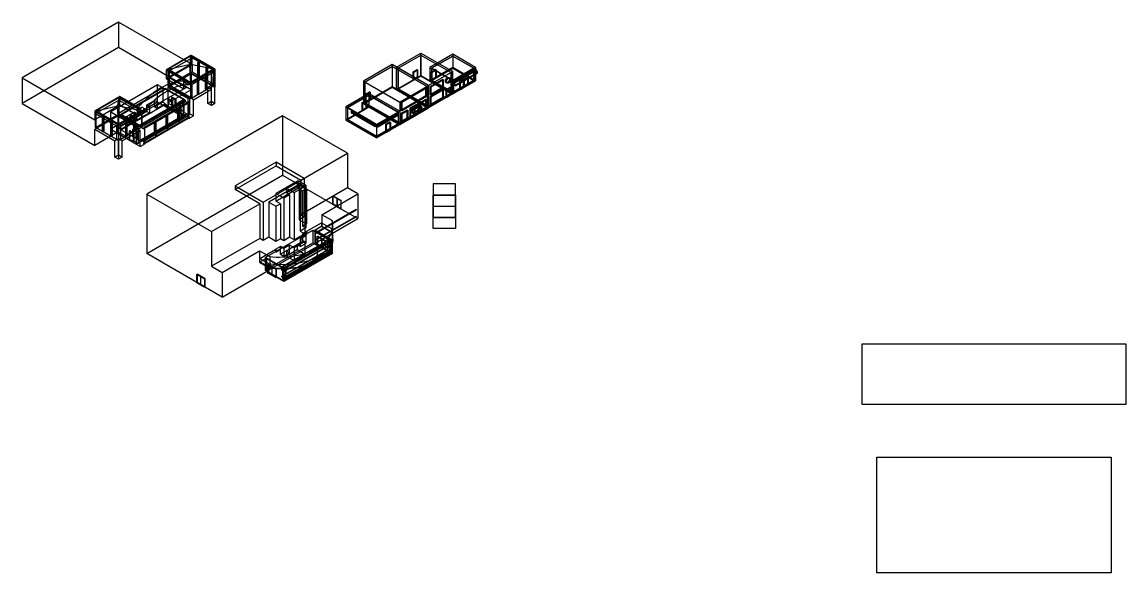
# Model space of a CAD drawing. Extents: x 82 to 823, y 101 to 471.
import ezdxf

# ---------------------------------------------------------------- set-up
doc = ezdxf.new("R2010")
doc.units = 0
doc.layers.add('Default', color=7, linetype='Continuous')
doc.layers.add('Object', color=7, linetype='Continuous')

msp = doc.modelspace()

# ---------------------------------------------------------------- linework, layer by layer
at = {"layer": 'Default'}
for p, q in [((147.02, 470.52), (82.32, 433.17)), ((147.02, 470.52), (147.02, 453.37)), ((196.34, 442.05), (147.02, 470.52)), ((147.02, 453.37), (82.32, 416.02)), ((195.81, 425.2), (147.02, 453.37)), ((195.81, 448.16), (178.95, 438.43)), ((195.65, 448.07), (179.6, 438.81)), ((181.02, 437.74), (196.34, 446.58)), ((195.65, 448.07), (194.91, 442.49)), ((195.42, 447.69), (195.42, 436.68)), ((211.56, 438.88), (195.65, 448.07)), ((211.72, 438.98), (195.81, 448.16)), ((195.81, 442.35), (195.81, 448.16)), ((196.34, 442.05), (196.34, 446.58)), ((196.34, 446.58), (210.47, 438.42)), ((333.66, 440.33), (349.83, 449.66)), ((334.72, 439.72), (349.83, 448.44)), ((349.83, 434.75), (349.83, 449.66)), ((349.83, 449.66), (371.24, 437.3)), ((349.83, 448.44), (349.83, 434.58)), ((349.83, 434.17), (349.83, 448.44)), ((349.83, 448.44), (370.18, 436.68)), ((371.24, 448.95), (355.99, 440.14)), ((371.24, 447.72), (357.05, 439.53)), ((371.24, 448.95), (371.24, 439.99)), ((386.5, 440.14), (371.24, 448.95)), ((371.24, 447.72), (371.24, 439.86)), ((371.24, 447.72), (371.24, 439.42)), ((385.44, 439.53), (371.24, 447.72)), ((195.81, 442.35), (178.95, 432.61)), ((178.95, 438.43), (178.95, 432.61)), ((178.95, 438.43), (194.86, 429.24)), ((179.6, 438.81), (194.18, 442.07)), ((179.6, 438.81), (195.51, 429.62)), ((180.14, 438.87), (180.14, 427.86)), ((196.34, 442.05), (181.02, 433.21)), ((196.34, 442.05), (181.02, 433.21)), ((181.02, 437.74), (196.41, 428.85)), ((181.02, 437.74), (181.02, 433.21)), ((181.02, 428.37), (196.34, 437.21)), ((194.91, 442.49), (194.18, 442.07)), ((194.18, 442.07), (194.91, 441.64)), ((195.65, 442.07), (194.91, 442.49)), ((194.91, 441.64), (195.65, 442.07)), ((195.65, 429.54), (194.91, 441.64)), ((195.51, 429.62), (211.56, 438.88)), ((211.69, 438.81), (195.65, 442.07)), ((195.65, 429.54), (211.69, 438.81)), ((196.34, 442.05), (195.81, 442.35)), ((196.34, 442.05), (196.34, 437.21)), ((196.34, 437.21), (210.47, 429.05)), ((200.92, 443.74), (200.29, 443.37)), ((200.5, 443.25), (200.29, 443.37)), ((200.29, 434), (200.29, 443.37)), ((201.14, 443.62), (200.5, 443.25)), ((200.5, 433.88), (200.5, 443.25)), ((200.92, 443.74), (201.14, 443.62)), ((200.92, 443.74), (200.92, 434.37)), ((201.14, 443.62), (201.14, 434.25)), ((206.42, 440.56), (205.79, 440.2)), ((206, 440.07), (205.79, 440.2)), ((205.79, 430.83), (205.79, 440.2)), ((206.64, 440.44), (206, 440.07)), ((206, 430.7), (206, 440.07)), ((206.27, 434.55), (210.54, 437.02)), ((206.42, 440.56), (206.64, 440.44)), ((206.42, 440.56), (206.42, 431.19)), ((206.64, 440.44), (206.64, 431.07)), ((209.29, 437.74), (210.47, 438.42)), ((209.29, 437.74), (210.54, 437.02)), ((209.29, 437.74), (209.29, 428.37)), ((210.47, 438.42), (210.47, 433.89)), ((210.54, 437.02), (210.54, 427.65)), ((210.7, 438.87), (210.7, 427.86)), ((211.56, 438.88), (211.72, 438.98)), ((211.56, 438.88), (211.56, 438.88)), ((211.69, 438.81), (211.56, 438.88)), ((211.72, 438.98), (211.72, 433.17)), ((330.69, 442.04), (311.3, 430.85)), ((330.69, 440.82), (312.36, 430.24)), ((330.69, 442.04), (330.69, 427.13)), ((355.08, 427.96), (330.69, 442.04)), ((330.69, 440.82), (330.69, 426.98)), ((330.69, 440.82), (330.69, 426.56)), ((354.02, 427.35), (330.69, 440.82)), ((333.66, 425.41), (333.66, 440.33)), ((355.08, 427.96), (333.66, 440.33)), ((334.72, 439.72), (334.72, 425.86)), ((334.72, 425.45), (334.72, 439.72)), ((355.08, 427.96), (334.72, 439.72)), ((345.15, 436.98), (344.73, 437.23)), ((347.74, 438.47), (347.31, 438.72)), ((371.24, 437.3), (355.08, 427.96)), ((355.99, 440.14), (355.99, 431.18)), ((355.99, 440.14), (371.24, 431.34)), ((371.24, 439.99), (355.99, 431.18)), ((357.05, 439.53), (357.05, 431.66)), ((357.05, 439.53), (357.05, 431.23)), ((357.05, 439.53), (371.24, 431.34)), ((371.24, 439.42), (357.05, 431.23)), ((357.55, 436.92), (357.12, 437.17)), ((360.13, 438.42), (359.7, 438.66)), ((385.79, 439.85), (371.06, 431.34)), ((371.06, 428.91), (385.79, 437.41)), ((385.79, 439.83), (371.07, 431.34)), ((371.07, 428.91), (385.79, 437.41)), ((371.24, 431.34), (386.5, 440.14)), ((386.5, 431.18), (371.24, 439.99)), ((371.24, 431.34), (385.44, 439.53)), ((385.44, 431.23), (371.24, 439.42)), ((371.24, 422.38), (371.24, 437.3)), ((385.44, 438.43), (371.25, 430.24)), ((371.47, 431.1), (386.2, 439.61)), ((371.48, 431.1), (386.2, 439.6)), ((385.97, 438.12), (371.78, 429.93)), ((385.44, 439.53), (385.44, 431.66)), ((385.44, 439.53), (385.44, 431.23)), ((385.44, 431.64), (385.44, 438.43)), ((385.44, 438.43), (385.97, 438.12)), ((386.2, 439.61), (385.79, 439.85)), ((385.79, 437.41), (385.79, 439.85)), ((386.2, 439.6), (385.79, 439.83)), ((385.79, 437.41), (385.79, 439.83)), ((387.9, 436.19), (385.79, 437.41)), ((387.89, 436.19), (385.79, 437.41)), ((385.97, 431.33), (385.97, 438.12)), ((386.2, 439.61), (387.9, 436.67)), ((386.2, 439.6), (387.89, 436.67)), ((386.5, 440.14), (386.5, 431.18)), ((82.32, 433.17), (82.32, 416.02)), ((82.32, 433.17), (131.11, 405)), ((178.95, 432.61), (190.85, 425.74)), ((180.15, 426.99), (195.81, 436.03)), ((192.4, 426.64), (181.02, 433.21)), ((192.4, 426.64), (181.02, 433.21)), ((181.02, 433.21), (181.02, 428.37)), ((190.85, 425.74), (190.85, 430.83)), ((192.45, 429.91), (190.85, 430.83)), ((191.21, 429.91), (192.45, 430.63)), ((193.2, 428.76), (191.21, 429.91)), ((192.45, 430.63), (192.45, 429.91)), ((194.44, 429.48), (192.45, 430.63)), ((194.86, 429.24), (195.51, 429.62)), ((195.42, 430.05), (195.42, 419.03)), ((195.51, 429.62), (195.51, 429.62)), ((195.51, 429.62), (195.65, 429.54)), ((195.81, 436.03), (211.72, 426.84)), ((195.81, 436.03), (195.81, 425.2)), ((196.41, 428.85), (200.55, 431.25)), ((199.93, 431.61), (200.14, 431.73)), ((200.55, 431.25), (199.93, 431.61)), ((199.93, 422.24), (199.93, 431.61)), ((200.77, 431.37), (200.14, 431.73)), ((200.14, 422.36), (200.14, 431.73)), ((200.92, 434.37), (200.29, 434)), ((200.29, 434), (200.5, 433.88)), ((201.14, 434.25), (200.5, 433.88)), ((200.77, 431.71), (200.55, 431.58)), ((200.55, 431.58), (200.55, 431.25)), ((200.55, 431.58), (200.56, 431.58)), ((200.78, 431.7), (200.56, 431.58)), ((200.56, 431.58), (200.56, 421.87)), ((200.77, 431.37), (206.05, 434.42)), ((200.77, 431.71), (200.77, 431.37)), ((200.77, 431.71), (200.78, 431.7)), ((200.78, 431.7), (200.78, 422)), ((200.92, 434.37), (201.14, 434.25)), ((205.43, 434.78), (205.64, 434.91)), ((206.05, 434.42), (205.43, 434.78)), ((205.43, 425.41), (205.43, 434.78)), ((206.27, 434.55), (205.64, 434.91)), ((205.64, 425.54), (205.64, 434.91)), ((206.42, 431.19), (205.79, 430.83)), ((205.79, 430.83), (206, 430.7)), ((206.64, 431.07), (206, 430.7)), ((206.27, 434.88), (206.05, 434.76)), ((206.05, 434.76), (206.05, 434.42)), ((206.05, 434.76), (206.06, 434.75)), ((206.28, 434.88), (206.06, 434.75)), ((206.06, 434.75), (206.06, 425.05)), ((206.27, 434.88), (206.27, 434.55)), ((206.27, 434.88), (206.28, 434.88)), ((206.28, 434.88), (206.28, 425.17)), ((206.42, 431.19), (206.64, 431.07)), ((211.72, 433.17), (210.47, 433.89)), ((211.72, 433.17), (210.47, 433.89)), ((210.47, 429.05), (210.47, 433.89)), ((210.47, 433.88), (210.47, 433.89)), ((210.47, 433.88), (210.47, 433.89)), ((211.72, 433.16), (210.47, 433.88)), ((211.72, 433.16), (210.47, 433.88)), ((210.47, 433.88), (210.47, 433.88)), ((211.72, 433.16), (211.72, 433.17)), ((211.72, 433.17), (211.72, 426.84)), ((211.72, 433.16), (211.72, 433.17)), ((211.72, 433.16), (211.72, 433.16)), ((311.3, 430.85), (311.3, 415.93)), ((311.3, 430.85), (335.69, 416.77)), ((312.36, 430.24), (312.36, 416.4)), ((312.36, 430.24), (312.36, 415.98)), ((312.36, 430.24), (335.69, 416.77)), ((333.66, 425.41), (349.83, 434.75)), ((349.83, 434.17), (334.72, 425.45)), ((345.15, 431.76), (344.73, 432.01)), ((347.74, 433.25), (347.31, 433.5)), ((349.83, 434.75), (371.24, 422.38)), ((370.18, 422.42), (349.83, 434.17)), ((370.18, 436.68), (355.08, 427.96)), ((355.99, 431.18), (371.24, 422.38)), ((364.63, 432.06), (356.07, 427.12)), ((365.16, 431.75), (356.6, 426.81)), ((357.05, 431.23), (371.24, 423.03)), ((357.55, 431.71), (357.12, 431.95)), ((360.13, 433.2), (359.7, 433.45)), ((364.63, 426.86), (364.63, 432.06)), ((364.63, 432.06), (365.16, 431.75)), ((365.16, 426.55), (365.16, 431.75)), ((366.96, 430.48), (366.43, 430.79)), ((368.38, 432.95), (367.85, 433.25)), ((368.38, 429.66), (367.85, 429.96)), ((369.8, 432.12), (369.27, 432.43)), ((370.18, 436.68), (370.18, 422.83)), ((370.18, 422.42), (370.18, 436.68)), ((371.47, 431.1), (371.06, 431.34)), ((371.06, 431.34), (371.06, 428.91)), ((371.48, 431.1), (371.07, 431.34)), ((371.07, 431.34), (371.07, 428.91)), ((371.24, 431.34), (371.24, 423.47)), ((371.24, 431.34), (371.24, 422.38)), ((371.24, 431.34), (371.24, 423.03)), ((371.24, 423.03), (385.44, 431.23)), ((371.24, 422.38), (386.5, 431.18)), ((371.25, 423.45), (385.44, 431.64)), ((371.25, 430.24), (371.25, 423.45)), ((371.25, 430.24), (371.78, 429.93)), ((373.17, 428.16), (371.47, 431.1)), ((373.17, 428.17), (371.48, 431.1)), ((371.78, 423.14), (385.97, 431.33)), ((371.78, 429.93), (371.78, 423.14)), ((387.9, 436.67), (373.17, 428.16)), ((387.89, 436.67), (373.17, 428.17)), ((373.17, 427.69), (387.9, 436.19)), ((373.17, 427.7), (387.89, 436.19)), ((376.42, 430.4), (375.99, 430.64)), ((379, 431.89), (378.58, 432.14)), ((379, 431.89), (378.58, 432.14)), ((381.59, 433.38), (381.16, 433.63)), ((385.44, 431.64), (385.97, 431.33)), ((387.89, 436.19), (387.89, 436.67)), ((387.9, 436.19), (387.9, 436.67)), ((176.74, 426.5), (146.94, 409.3)), ((148.53, 408.73), (178.33, 425.94)), ((148.53, 408.38), (178.33, 425.58)), ((159.88, 407.86), (192.4, 426.64)), ((173.26, 416.84), (173.26, 428.51)), ((176.74, 426.5), (176.74, 416.83)), ((178.33, 425.58), (176.74, 426.5)), ((191.84, 418.14), (178.33, 425.94)), ((178.33, 425.58), (178.33, 425.94)), ((180.15, 426.99), (193.66, 419.19)), ((180.15, 426.99), (180.15, 416.16)), ((195.81, 425.2), (180.15, 416.16)), ((181.02, 428.37), (196.41, 419.48)), ((192.4, 426.64), (190.85, 425.74)), ((192.4, 426.64), (192.4, 426.64)), ((194.44, 429.48), (193.2, 428.76)), ((194.44, 428.76), (194.44, 429.48)), ((194.86, 428.52), (194.44, 428.76)), ((194.86, 429.24), (194.86, 428.52)), ((196.41, 419.48), (196.41, 428.85)), ((197.26, 418.49), (209.32, 425.45)), ((200.14, 422.36), (199.93, 422.24)), ((200.55, 421.88), (199.93, 422.24)), ((200.77, 422), (200.14, 422.36)), ((206.05, 425.05), (200.77, 422)), ((205.64, 425.54), (205.43, 425.41)), ((206.05, 425.05), (205.43, 425.41)), ((206.27, 425.18), (205.64, 425.54)), ((206.27, 425.18), (206.05, 425.05)), ((206.06, 425.05), (206.05, 425.05)), ((206.28, 425.17), (206.06, 425.05)), ((210.54, 427.65), (206.27, 425.18)), ((206.28, 425.17), (206.27, 425.18)), ((206.91, 426.84), (209.32, 428.23)), ((206.91, 416.02), (206.91, 426.84)), ((209.32, 425.45), (206.91, 426.84)), ((209.29, 428.37), (210.47, 429.05)), ((209.29, 428.37), (210.54, 427.65)), ((209.32, 417.4), (209.32, 428.23)), ((209.32, 428.23), (211.72, 426.84)), ((209.32, 414.63), (209.32, 425.45)), ((211.72, 416.02), (211.72, 426.84)), ((211.72, 426.84), (211.72, 426.84)), ((315.05, 422.73), (299.54, 413.77)), ((330.69, 427.13), (311.3, 415.93)), ((330.69, 426.56), (312.36, 415.98)), ((313.28, 422), (312.85, 422.25)), ((315.05, 422.73), (315.05, 413.77)), ((335.69, 410.81), (315.05, 422.73)), ((315.87, 423.5), (315.44, 423.74)), ((355.08, 413.05), (330.69, 427.13)), ((354.02, 413.09), (330.69, 426.56)), ((355.08, 413.05), (333.66, 425.41)), ((334.72, 425.45), (355.08, 413.7)), ((335.69, 416.77), (355.08, 427.96)), ((335.69, 416.77), (354.02, 427.35)), ((353.23, 426.49), (336.5, 416.83)), ((353.76, 426.18), (337.03, 416.52)), ((353.23, 421.22), (353.23, 426.49)), ((353.23, 426.49), (353.76, 426.18)), ((353.76, 420.91), (353.76, 426.18)), ((354.02, 427.35), (354.02, 413.51)), ((354.02, 427.35), (354.02, 413.09)), ((355.08, 427.96), (355.08, 414.11)), ((355.08, 427.96), (355.08, 413.05)), ((355.08, 413.05), (355.08, 427.96)), ((355.08, 413.7), (355.08, 427.96)), ((355.08, 413.7), (370.18, 422.42)), ((371.24, 422.38), (355.08, 413.05)), ((356.07, 427.12), (356.07, 421.92)), ((356.07, 427.12), (356.6, 426.81)), ((356.07, 421.92), (364.63, 426.86)), ((364.63, 425.34), (356.07, 420.4)), ((356.6, 426.81), (356.6, 421.61)), ((356.6, 421.61), (365.16, 426.55)), ((365.16, 425.04), (356.6, 420.1)), ((364.63, 426.86), (365.16, 426.55)), ((364.63, 420.15), (364.63, 425.34)), ((364.63, 425.34), (365.16, 425.04)), ((365.16, 419.84), (365.16, 425.04)), ((367.31, 425.14), (366.88, 425.38)), ((369.89, 426.63), (369.47, 426.87)), ((373.17, 427.69), (371.06, 428.91)), ((373.17, 427.7), (371.07, 428.91)), ((371.25, 423.45), (371.78, 423.14)), ((373.17, 428.17), (373.17, 427.7)), ((373.17, 428.16), (373.17, 427.69)), ((376.42, 425.18), (375.99, 425.42)), ((379, 426.67), (378.58, 426.92)), ((379, 426.67), (378.58, 426.92)), ((381.59, 428.16), (381.16, 428.41)), ((82.32, 416.02), (131.11, 387.85)), ((147.16, 420.07), (131.11, 410.81)), ((131.64, 409.23), (147.25, 418.24)), ((147.16, 420.07), (146.42, 414.49)), ((147.08, 419.73), (147.08, 408.71)), ((147.98, 420.55), (147.16, 420.07)), ((163.07, 410.89), (147.16, 420.07)), ((147.25, 418.24), (162.64, 409.36)), ((147.25, 418.24), (147.25, 408.87)), ((161.49, 412.75), (147.98, 420.55)), ((147.98, 414.74), (147.98, 420.55)), ((191.84, 418.14), (162.04, 400.93)), ((162.04, 399.99), (191.84, 417.2)), ((164.02, 399.79), (193.82, 416.99)), ((164.44, 399.55), (194.24, 416.75)), ((165.97, 415.02), (171.14, 418.01)), ((165.97, 410.61), (165.97, 415.02)), ((165.97, 415.02), (167.71, 414.02)), ((167.71, 414.02), (172.88, 417)), ((172.88, 417), (171.14, 418.01)), ((171.14, 413.6), (171.14, 418.01)), ((176.74, 416.83), (171.14, 413.6)), ((172.73, 412.68), (178.33, 415.92)), ((172.73, 412.19), (178.32, 415.42)), ((172.88, 417), (172.88, 412.1)), ((178.33, 415.92), (176.74, 416.83)), ((178.32, 415.42), (178.32, 415.11)), ((180.65, 414.08), (178.32, 415.42)), ((178.32, 415.11), (180.65, 413.76)), ((178.33, 415.11), (178.32, 415.11)), ((178.33, 415.11), (178.33, 415.92)), ((178.33, 415.11), (180.66, 413.77)), ((182.48, 414.82), (180.15, 416.16)), ((180.66, 418.99), (180.27, 418.76)), ((180.27, 418.76), (180.27, 413.86)), ((180.27, 418.76), (182.85, 417.27)), ((180.66, 413.77), (180.66, 418.99)), ((183.24, 417.49), (180.66, 418.99)), ((182.85, 420.25), (182.48, 420.04)), ((182.48, 420.04), (182.48, 414.82)), ((182.48, 420.04), (185.06, 418.54)), ((182.85, 415.04), (182.48, 414.82)), ((182.85, 420.25), (182.85, 415.04)), ((185.44, 418.76), (182.85, 420.25)), ((182.85, 417.27), (183.24, 417.49)), ((182.85, 417.27), (182.85, 412.36)), ((185.44, 413.54), (182.85, 415.04)), ((183.24, 417.49), (183.24, 412.27)), ((185.06, 418.54), (185.44, 418.76)), ((185.06, 413.32), (185.06, 418.54)), ((185.44, 418.76), (185.44, 413.54)), ((186.17, 415.8), (185.78, 415.58)), ((185.78, 415.58), (185.78, 410.67)), ((185.78, 415.58), (188.37, 414.09)), ((186.17, 410.59), (186.17, 415.8)), ((188.76, 414.31), (186.17, 415.8)), ((193.82, 416.05), (187.67, 412.5)), ((188.37, 417.07), (187.99, 416.85)), ((187.99, 416.85), (187.99, 411.64)), ((187.99, 416.85), (190.57, 415.36)), ((188.37, 417.07), (188.37, 411.85)), ((190.95, 415.58), (188.37, 417.07)), ((190.55, 406.85), (190.55, 418.53)), ((190.57, 415.36), (190.95, 415.58)), ((190.57, 410.14), (190.57, 415.36)), ((190.95, 415.58), (190.95, 410.36)), ((191.84, 418.14), (191.84, 417.2)), ((193.82, 416.05), (191.84, 417.2)), ((194.86, 419.88), (193.66, 419.19)), ((193.66, 408.36), (193.66, 419.19)), ((193.82, 416.05), (193.82, 416.99)), ((194.24, 416.75), (193.82, 416.99)), ((194.24, 416.75), (194.24, 405.93)), ((197.26, 418.49), (194.86, 419.88)), ((194.86, 409.06), (194.86, 419.88)), ((200.55, 421.88), (196.41, 419.48)), ((197.26, 407.67), (197.26, 418.49)), ((200.77, 422), (200.55, 421.88)), ((200.56, 421.87), (200.55, 421.88)), ((200.78, 422), (200.56, 421.87)), ((200.78, 422), (200.77, 422)), ((206.91, 416.02), (209.32, 417.4)), ((209.32, 414.63), (206.91, 416.02)), ((209.32, 417.4), (211.72, 416.02)), ((211.72, 416.02), (209.32, 414.63)), ((315.05, 421.5), (300.6, 413.16)), ((310.88, 416.24), (310.45, 416.49)), ((311.3, 415.93), (335.69, 401.85)), ((312.36, 415.98), (335.69, 402.51)), ((313.28, 416.79), (312.85, 417.03)), ((313.46, 417.74), (313.03, 417.98)), ((315.05, 421.5), (315.05, 413.62)), ((315.05, 421.5), (315.05, 413.41)), ((334.63, 410.2), (315.05, 421.5)), ((315.87, 418.28), (315.44, 418.53)), ((335.69, 416.77), (335.69, 402.93)), ((335.69, 416.77), (335.69, 401.85)), ((335.69, 416.77), (335.69, 402.51)), ((336.5, 411.56), (353.23, 421.22)), ((336.5, 416.83), (336.5, 411.56)), ((336.5, 416.83), (337.03, 416.52)), ((337.03, 411.25), (353.76, 420.91)), ((337.03, 416.52), (337.03, 411.25)), ((348.47, 416.25), (342.54, 412.83)), ((348.47, 416.24), (342.55, 412.83)), ((342.95, 412.59), (348.88, 416.02)), ((342.96, 412.59), (348.87, 416.01)), ((348.88, 416.02), (348.47, 416.25)), ((348.47, 413.82), (348.47, 416.25)), ((348.87, 416.01), (348.47, 416.24)), ((348.47, 413.81), (348.47, 416.24)), ((348.87, 416.01), (350.56, 413.07)), ((348.88, 416.02), (350.58, 413.08)), ((353.23, 418.64), (348.93, 416.15)), ((348.93, 416.15), (348.93, 411.1)), ((348.93, 416.15), (349.46, 415.85)), ((353.76, 418.33), (349.46, 415.85)), ((349.46, 415.85), (349.46, 410.79)), ((353.23, 421.22), (353.76, 420.91)), ((353.23, 413.58), (353.23, 418.64)), ((353.23, 418.64), (353.76, 418.33)), ((353.76, 413.28), (353.76, 418.33)), ((356.07, 421.92), (356.6, 421.61)), ((356.07, 420.4), (356.07, 415.21)), ((356.07, 420.4), (356.6, 420.1)), ((356.07, 415.21), (364.63, 420.15)), ((356.07, 415.21), (356.6, 414.9)), ((356.6, 420.1), (356.6, 414.9)), ((356.6, 414.9), (365.16, 419.84)), ((364.63, 420.15), (365.16, 419.84)), ((367.31, 419.92), (366.88, 420.16)), ((369.89, 421.41), (369.47, 421.66)), ((147.98, 414.74), (131.11, 405)), ((131.11, 410.81), (145.69, 414.07)), ((131.11, 410.81), (131.11, 405)), ((131.11, 410.81), (147.02, 401.62)), ((131.11, 398.68), (146.78, 407.72)), ((131.64, 399.86), (131.64, 409.23)), ((131.64, 409.23), (145.77, 401.06)), ((131.64, 399.86), (147.25, 408.87)), ((131.8, 410.91), (131.8, 399.89)), ((141.83, 398.69), (141.83, 410.36)), ((146.42, 414.49), (145.69, 414.07)), ((145.69, 414.07), (146.42, 413.65)), ((147.16, 414.07), (146.42, 414.49)), ((146.42, 413.65), (147.16, 414.07)), ((147.16, 401.55), (146.42, 413.65)), ((160.29, 399.92), (146.78, 407.72)), ((146.78, 396.89), (146.78, 407.72)), ((146.94, 409.3), (146.94, 399.63)), ((146.94, 409.3), (148.53, 408.38)), ((147.02, 401.62), (163.07, 410.89)), ((163.2, 410.81), (147.16, 414.07)), ((147.16, 401.55), (163.2, 410.81)), ((147.25, 408.87), (162.64, 399.99)), ((159.88, 407.86), (147.98, 414.74)), ((148.53, 408.73), (162.04, 400.93)), ((148.53, 408.73), (148.53, 408.38)), ((152.29, 407.13), (154.88, 408.62)), ((154.03, 406.12), (156.62, 407.61)), ((154.88, 408.62), (157.46, 410.11)), ((156.62, 407.61), (154.88, 408.62)), ((154.88, 404.21), (154.88, 408.62)), ((154.88, 408.62), (156.62, 407.61)), ((154.88, 408.62), (154.88, 404.21)), ((156.62, 407.61), (159.2, 409.11)), ((156.62, 407.61), (156.62, 402.71)), ((156.62, 407.61), (156.62, 402.71)), ((165.97, 410.61), (157.46, 405.7)), ((159.2, 409.11), (157.46, 410.11)), ((157.46, 405.7), (157.46, 410.11)), ((158.19, 406.79), (162.64, 409.36)), ((159.05, 404.78), (167.56, 409.69)), ((159.05, 404.29), (167.56, 409.2)), ((159.2, 409.11), (159.2, 404.2)), ((159.88, 407.86), (159.88, 412.96)), ((161.49, 412.03), (159.88, 412.96)), ((161.49, 412.75), (162.73, 413.47)), ((161.49, 412.75), (161.49, 412.03)), ((162.04, 391.65), (191.84, 408.85)), ((191.83, 407.62), (162.04, 390.42)), ((162.36, 410.91), (162.36, 399.89)), ((162.64, 409.36), (162.64, 399.99)), ((164.71, 412.32), (162.73, 413.47)), ((163.07, 410.89), (163.89, 411.36)), ((163.2, 410.81), (163.07, 410.89)), ((164.71, 412.32), (163.47, 411.6)), ((163.47, 411.6), (163.47, 410.89)), ((163.47, 411.6), (163.89, 411.36)), ((163.89, 410.64), (163.47, 410.89)), ((163.89, 410.64), (163.89, 411.36)), ((167.56, 409.69), (165.97, 410.61)), ((257.08, 407.71), (166.01, 355.13)), ((167.56, 409.69), (167.56, 409.2)), ((167.56, 409.2), (167.71, 409.11)), ((167.71, 414.02), (167.71, 409.11)), ((172.88, 412.1), (167.71, 409.11)), ((172.73, 412.68), (171.14, 413.6)), ((179.67, 407.88), (172.09, 403.51)), ((172.73, 412.68), (172.73, 412.19)), ((172.73, 412.19), (172.88, 412.1)), ((179.25, 408.37), (179.03, 408.25)), ((179.03, 408.25), (179.67, 407.88)), ((179.03, 399.9), (179.03, 408.25)), ((179.25, 408.37), (179.88, 408)), ((179.25, 400.02), (179.25, 408.37)), ((179.88, 408.02), (179.67, 407.9)), ((179.88, 408.02), (179.67, 407.9)), ((179.67, 407.9), (179.67, 407.88)), ((179.67, 407.9), (179.67, 398.31)), ((179.67, 407.9), (179.67, 407.9)), ((187.45, 412.38), (179.88, 408)), ((179.88, 408.02), (179.88, 408)), ((179.88, 408.02), (179.88, 398.43)), ((179.88, 408.02), (179.88, 408.02)), ((180.27, 413.86), (180.65, 414.08)), ((182.85, 412.36), (180.27, 413.86)), ((180.65, 414.08), (180.65, 413.76)), ((180.66, 413.77), (180.65, 413.76)), ((183.23, 412.58), (182.85, 412.36)), ((183.23, 412.27), (183.23, 412.58)), ((186.16, 410.89), (183.23, 412.58)), ((183.23, 412.27), (183.24, 412.27)), ((183.23, 412.27), (186.16, 410.58)), ((183.24, 412.27), (186.17, 410.59)), ((185.06, 413.32), (185.44, 413.54)), ((187.99, 411.64), (185.06, 413.32)), ((185.78, 410.67), (186.16, 410.89)), ((188.37, 409.18), (185.78, 410.67)), ((186.16, 410.89), (186.16, 410.58)), ((186.17, 410.59), (186.16, 410.58)), ((187.03, 412.87), (186.82, 412.74)), ((186.82, 412.74), (187.45, 412.38)), ((186.82, 404.4), (186.82, 412.74)), ((187.03, 412.87), (187.67, 412.5)), ((187.03, 404.52), (187.03, 412.87)), ((187.67, 412.52), (187.45, 412.4)), ((187.67, 412.52), (187.45, 412.4)), ((187.45, 412.4), (187.45, 412.38)), ((187.45, 412.4), (187.45, 402.8)), ((187.45, 412.4), (187.45, 412.4)), ((187.67, 412.52), (187.67, 412.5)), ((187.67, 412.52), (187.67, 402.93)), ((187.67, 412.52), (187.67, 412.52)), ((193.82, 407.71), (187.67, 404.15)), ((188.37, 411.85), (187.99, 411.64)), ((188.37, 414.09), (188.76, 414.31)), ((188.37, 414.09), (188.37, 409.18)), ((190.95, 410.36), (188.37, 411.85)), ((188.75, 409.4), (188.37, 409.18)), ((188.75, 409.09), (188.75, 409.4)), ((191.83, 407.62), (188.75, 409.4)), ((188.75, 409.09), (188.76, 409.09)), ((188.75, 409.09), (191.83, 407.31)), ((188.76, 414.31), (188.76, 409.09)), ((188.76, 409.09), (191.84, 407.31)), ((190.57, 410.14), (190.95, 410.36)), ((193.66, 408.36), (190.57, 410.14)), ((191.83, 407.31), (191.83, 407.62)), ((193.82, 407.71), (191.84, 408.85)), ((191.84, 408.85), (191.84, 407.31)), ((194.86, 409.06), (193.66, 408.36)), ((193.82, 406.17), (193.82, 407.71)), ((194.24, 405.93), (197.26, 407.67)), ((194.86, 409.06), (197.26, 407.67)), ((257.08, 407.71), (257.08, 367.93)), ((300.6, 382.58), (257.08, 407.71)), ((299.54, 413.77), (299.54, 404.82)), ((299.54, 413.77), (320.18, 401.86)), ((315.05, 413.77), (299.54, 404.82)), ((315.05, 413.41), (300.6, 405.07)), ((300.6, 413.16), (300.6, 405.28)), ((300.6, 413.16), (300.6, 405.07)), ((300.6, 413.16), (320.18, 401.86)), ((303.15, 410.83), (303.68, 411.13)), ((303.15, 410.83), (303.15, 409.59)), ((319.31, 401.5), (303.15, 410.83)), ((303.15, 409.59), (303.68, 409.89)), ((319.31, 400.26), (303.15, 409.59)), ((303.68, 411.13), (303.68, 409.89)), ((319.84, 401.81), (303.68, 411.13)), ((319.84, 400.57), (303.68, 409.89)), ((310.88, 411.03), (310.45, 411.27)), ((313.46, 412.52), (313.03, 412.77)), ((335.69, 401.85), (315.05, 413.77)), ((334.63, 402.11), (315.05, 413.41)), ((320.18, 401.86), (335.69, 410.81)), ((320.18, 401.86), (334.63, 410.2)), ((334.36, 409.79), (320.44, 401.75)), ((320.44, 400.52), (334.36, 408.55)), ((334.89, 409.48), (320.97, 401.45)), ((320.97, 400.21), (334.89, 408.24)), ((334.36, 408.55), (334.36, 409.79)), ((334.36, 409.79), (334.89, 409.48)), ((334.36, 408.55), (334.89, 408.24)), ((334.63, 410.2), (334.63, 402.32)), ((334.63, 410.2), (334.63, 402.11)), ((334.89, 408.24), (334.89, 409.48)), ((335.69, 402.51), (354.02, 413.09)), ((335.69, 401.85), (355.08, 413.05)), ((335.69, 410.81), (335.69, 401.85)), ((336.5, 411.56), (337.03, 411.25)), ((340.8, 411.46), (336.5, 408.97)), ((336.5, 408.97), (336.5, 403.92)), ((336.5, 408.97), (337.03, 408.67)), ((341.33, 411.15), (337.03, 408.67)), ((337.03, 408.67), (337.03, 403.61)), ((340.8, 406.41), (340.8, 411.46)), ((340.8, 411.46), (341.33, 411.15)), ((341.33, 406.1), (341.33, 411.15)), ((342.54, 410.4), (348.47, 413.82)), ((342.95, 412.59), (342.54, 412.83)), ((342.54, 412.83), (342.54, 410.4)), ((344.65, 409.18), (342.54, 410.4)), ((342.55, 410.4), (348.47, 413.81)), ((342.96, 412.59), (342.55, 412.83)), ((342.55, 412.83), (342.55, 410.4)), ((344.65, 409.19), (342.55, 410.4)), ((343.17, 411.24), (342.74, 411.49)), ((344.65, 409.66), (342.95, 412.59)), ((344.65, 409.66), (342.96, 412.59)), ((350.58, 413.08), (344.65, 409.66)), ((350.56, 413.07), (344.65, 409.66)), ((344.65, 409.18), (350.58, 412.6)), ((344.65, 409.19), (350.56, 412.6)), ((344.65, 409.66), (344.65, 409.18)), ((344.65, 409.66), (344.65, 409.19)), ((345.75, 412.73), (345.33, 412.98)), ((345.75, 412.73), (345.33, 412.98)), ((345.75, 407.52), (345.33, 407.76)), ((345.75, 407.52), (345.33, 407.76)), ((348.34, 414.23), (347.91, 414.47)), ((348.34, 409.01), (347.91, 409.26)), ((350.58, 412.6), (348.47, 413.82)), ((350.56, 412.6), (348.47, 413.81)), ((348.93, 411.1), (353.23, 413.58)), ((348.93, 411.1), (349.46, 410.79)), ((349.46, 410.79), (353.76, 413.28)), ((350.56, 412.6), (350.56, 413.07)), ((350.58, 412.6), (350.58, 413.08)), ((353.23, 413.58), (353.76, 413.28)), ((137.03, 406.85), (136.39, 406.48)), ((136.61, 406.36), (136.39, 406.48)), ((136.39, 397.11), (136.39, 406.48)), ((137.24, 406.72), (136.61, 406.36)), ((136.61, 396.99), (136.61, 406.36)), ((137.03, 406.85), (137.24, 406.72)), ((137.03, 406.85), (137.03, 397.48)), ((137.24, 406.72), (137.24, 397.35)), ((142.53, 403.67), (141.89, 403.3)), ((142.11, 403.18), (141.89, 403.3)), ((141.89, 393.94), (141.89, 403.3)), ((142.74, 403.55), (142.11, 403.18)), ((142.11, 393.81), (142.11, 403.18)), ((142.53, 403.67), (142.74, 403.55)), ((142.53, 403.67), (142.53, 394.3)), ((142.74, 403.55), (142.74, 394.18)), ((145.77, 401.06), (147.25, 401.92)), ((145.77, 401.06), (145.77, 391.69)), ((152.29, 402.71), (146.94, 399.63)), ((147.02, 401.62), (147.02, 378.66)), ((147.02, 401.62), (147.16, 401.55)), ((147.08, 402.09), (147.08, 391.07)), ((147.25, 401.92), (148.5, 401.2)), ((147.25, 392.55), (147.25, 401.92)), ((148.5, 401.2), (152.48, 403.49)), ((148.5, 391.83), (148.5, 401.2)), ((148.53, 398.71), (153.88, 401.8)), ((148.53, 398.22), (153.88, 401.31)), ((151.85, 403.85), (152.07, 403.98)), ((152.48, 403.49), (151.85, 403.85)), ((151.85, 394.48), (151.85, 403.85)), ((152.69, 403.62), (152.07, 403.98)), ((152.07, 394.61), (152.07, 403.98)), ((152.29, 407.13), (154.03, 406.12)), ((152.29, 407.13), (152.29, 402.71)), ((152.29, 402.71), (153.88, 401.8)), ((152.69, 403.95), (152.48, 403.83)), ((152.48, 403.83), (152.48, 403.49)), ((152.48, 403.83), (152.49, 403.82)), ((152.7, 403.95), (152.49, 403.82)), ((152.49, 403.82), (152.49, 394.12)), ((152.69, 403.62), (157.98, 406.67)), ((152.69, 403.95), (152.69, 403.62)), ((152.69, 403.95), (152.7, 403.95)), ((152.7, 403.95), (152.7, 394.24)), ((153.88, 401.31), (153.88, 401.8)), ((154.03, 401.22), (153.88, 401.31)), ((154.03, 406.12), (154.03, 401.22)), ((156.62, 402.71), (154.03, 401.22)), ((156.46, 403.29), (154.88, 404.21)), ((154.88, 404.21), (156.46, 403.29)), ((154.88, 404.21), (154.88, 404.21)), ((156.46, 403.29), (156.46, 402.8)), ((156.46, 402.8), (156.46, 403.29)), ((156.46, 403.29), (156.46, 403.29)), ((156.46, 402.8), (156.62, 402.71)), ((156.62, 402.71), (156.46, 402.8)), ((156.46, 402.8), (156.46, 402.8)), ((159.2, 404.2), (156.62, 402.71)), ((157.35, 407.03), (157.57, 407.15)), ((157.98, 406.67), (157.35, 407.03)), ((157.35, 397.66), (157.35, 407.03)), ((159.05, 404.78), (157.46, 405.7)), ((158.19, 406.79), (157.57, 407.15)), ((157.57, 397.78), (157.57, 407.15)), ((158.19, 407.13), (157.98, 407)), ((157.98, 407), (157.98, 406.67)), ((157.98, 407), (157.99, 407)), ((158.2, 407.12), (157.99, 407)), ((157.99, 407), (157.99, 397.29)), ((158.19, 407.13), (158.19, 406.79)), ((158.19, 407.13), (158.2, 407.12)), ((162.64, 399.99), (158.19, 397.42)), ((158.2, 407.12), (158.2, 397.42)), ((159.05, 404.78), (159.05, 404.29)), ((159.05, 404.29), (159.2, 404.2)), ((159.12, 388.7), (159.12, 400.38)), ((162.04, 399.99), (162.04, 400.93)), ((162.04, 399.99), (164.02, 398.85)), ((171.88, 403.38), (164.02, 398.85)), ((164.03, 389.27), (193.82, 406.47)), ((164.03, 388.96), (193.82, 406.16)), ((171.46, 403.87), (171.24, 403.75)), ((171.24, 403.75), (171.88, 403.38)), ((171.24, 395.4), (171.24, 403.75)), ((171.46, 403.87), (172.09, 403.51)), ((171.46, 395.53), (171.46, 403.87)), ((172.09, 403.53), (171.88, 403.4)), ((172.09, 403.53), (171.88, 403.4)), ((171.88, 403.4), (171.88, 403.38)), ((171.88, 403.4), (171.88, 393.81)), ((171.88, 403.4), (171.88, 403.4)), ((172.09, 403.53), (172.09, 403.51)), ((172.09, 403.53), (172.09, 393.93)), ((172.09, 403.53), (172.09, 403.53)), ((179.25, 400.02), (179.03, 399.9)), ((179.25, 400.02), (179.88, 399.66)), ((187.45, 404.03), (179.88, 399.66)), ((179.88, 398.43), (187.45, 402.8)), ((187.03, 404.52), (186.82, 404.4)), ((186.82, 404.4), (187.45, 404.03)), ((187.03, 404.52), (187.67, 404.15)), ((187.45, 404.03), (187.45, 402.8)), ((187.45, 402.8), (187.67, 402.93)), ((187.45, 402.8), (187.45, 402.8)), ((187.67, 402.93), (193.81, 406.47)), ((187.67, 404.15), (187.67, 402.93)), ((187.67, 402.93), (187.67, 402.93)), ((191.84, 407.31), (191.83, 407.31)), ((193.81, 406.47), (193.81, 406.16)), ((193.82, 406.47), (193.81, 406.47)), ((193.81, 406.16), (193.82, 406.17)), ((193.81, 406.16), (193.82, 406.16)), ((193.82, 406.16), (193.82, 406.47)), ((193.82, 406.17), (194.24, 405.93)), ((299.54, 404.82), (320.18, 392.9)), ((300.6, 405.07), (320.18, 393.77)), ((319.84, 401.81), (319.31, 401.5)), ((319.31, 400.26), (319.31, 401.5)), ((319.84, 400.57), (319.31, 400.26)), ((319.84, 400.57), (319.84, 401.81)), ((320.18, 393.77), (334.63, 402.11)), ((320.18, 401.86), (320.18, 392.9)), ((320.18, 401.86), (320.18, 393.77)), ((320.18, 392.9), (335.69, 401.85)), ((320.19, 401.86), (320.19, 393.98)), ((320.44, 401.75), (320.44, 400.52)), ((320.44, 401.75), (320.97, 401.45)), ((320.44, 400.52), (320.97, 400.21)), ((320.97, 401.45), (320.97, 400.21)), ((326.89, 401.8), (326.46, 402.05)), ((329.48, 403.29), (329.05, 403.54)), ((336.5, 403.92), (340.8, 406.41)), ((336.5, 403.92), (337.03, 403.61)), ((337.03, 403.61), (341.33, 406.1)), ((340.8, 406.41), (341.33, 406.1)), ((343.17, 406.02), (342.74, 406.27)), ((131.11, 398.68), (144.62, 390.88)), ((131.11, 387.85), (131.11, 398.68)), ((146.78, 396.89), (131.11, 387.85)), ((145.77, 391.69), (131.64, 399.86)), ((137.03, 397.48), (136.39, 397.11)), ((136.39, 397.11), (136.61, 396.99)), ((137.24, 397.35), (136.61, 396.99)), ((137.03, 397.48), (137.24, 397.35)), ((142.53, 394.3), (141.89, 393.94)), ((141.89, 393.94), (142.11, 393.81)), ((142.74, 394.18), (142.11, 393.81)), ((142.53, 394.3), (142.74, 394.18)), ((145.77, 391.69), (147.25, 392.55)), ((146.78, 396.89), (154.62, 392.37)), ((146.94, 399.63), (148.53, 398.71)), ((147.25, 392.55), (148.5, 391.83)), ((152.48, 394.12), (148.5, 391.83)), ((148.53, 398.71), (148.53, 398.22)), ((156.37, 393.69), (148.53, 398.22)), ((149.43, 390.88), (161.49, 397.84)), ((152.07, 394.61), (151.85, 394.48)), ((152.48, 394.12), (151.85, 394.48)), ((152.69, 394.25), (152.07, 394.61)), ((152.69, 394.25), (152.48, 394.12)), ((152.49, 394.12), (152.48, 394.12)), ((152.7, 394.24), (152.49, 394.12)), ((157.98, 397.3), (152.69, 394.25)), ((152.7, 394.24), (152.69, 394.25)), ((154.62, 397.59), (154.17, 397.33)), ((154.17, 397.33), (154.17, 392.11)), ((154.17, 397.33), (156.76, 395.84)), ((154.62, 392.37), (154.62, 397.59)), ((157.2, 396.09), (154.62, 397.59)), ((156.76, 398.82), (156.37, 398.6)), ((156.37, 398.6), (158.96, 397.1)), ((156.37, 398.6), (156.37, 393.69)), ((156.37, 393.69), (156.76, 393.92)), ((156.76, 398.82), (156.76, 393.92)), ((159.34, 397.33), (156.76, 398.82)), ((156.76, 395.84), (157.2, 396.09)), ((156.76, 395.84), (156.76, 390.62)), ((156.76, 393.92), (159.34, 392.43)), ((157.2, 396.09), (157.2, 390.88)), ((157.57, 397.78), (157.35, 397.66)), ((157.98, 397.3), (157.35, 397.66)), ((158.19, 397.42), (157.57, 397.78)), ((158.19, 397.42), (157.98, 397.3)), ((157.99, 397.29), (157.98, 397.3)), ((158.2, 397.42), (157.99, 397.29)), ((158.2, 397.42), (158.19, 397.42)), ((158.96, 397.1), (159.34, 397.33)), ((158.96, 392.2), (158.96, 397.1)), ((160.29, 399.92), (159.08, 399.23)), ((159.08, 399.23), (161.49, 397.84)), ((159.08, 388.4), (159.08, 399.23)), ((159.34, 397.33), (159.34, 392.43)), ((160.29, 399.92), (160.29, 389.1)), ((161.49, 387.02), (161.49, 397.84)), ((164.02, 399.79), (164.44, 399.55)), ((164.02, 399.79), (164.02, 398.85)), ((171.88, 395.04), (164.02, 390.5)), ((164.02, 389.28), (171.88, 393.81)), ((164.44, 399.55), (164.44, 388.72)), ((171.46, 395.53), (171.24, 395.4)), ((171.24, 395.4), (171.88, 395.04)), ((171.46, 395.53), (172.09, 395.16)), ((171.88, 395.04), (171.88, 393.81)), ((171.88, 393.81), (172.09, 393.93)), ((171.88, 393.81), (171.88, 393.81)), ((179.67, 399.53), (172.09, 395.16)), ((172.09, 393.93), (179.67, 398.31)), ((172.09, 395.16), (172.09, 393.93)), ((172.09, 393.93), (172.09, 393.93)), ((179.03, 399.9), (179.67, 399.53)), ((179.67, 399.53), (179.67, 398.31)), ((179.67, 398.31), (179.88, 398.43)), ((179.67, 398.31), (179.67, 398.31)), ((179.88, 399.66), (179.88, 398.43)), ((179.88, 398.43), (179.88, 398.43)), ((326.89, 396.58), (326.46, 396.83)), ((329.48, 398.08), (329.05, 398.32)), ((147.02, 392.26), (144.62, 390.88)), ((144.62, 380.05), (144.62, 390.88)), ((149.43, 390.88), (147.02, 392.26)), ((147.02, 381.44), (147.02, 392.26)), ((149.43, 380.05), (149.43, 390.88)), ((154.62, 392.37), (154.17, 392.11)), ((154.17, 392.11), (156.76, 390.62)), ((156.76, 390.62), (157.2, 390.88)), ((157.2, 390.88), (160.29, 389.1)), ((159.34, 392.43), (158.96, 392.2)), ((162.04, 390.42), (158.96, 392.2)), ((160.29, 389.1), (159.08, 388.4)), ((161.49, 387.02), (159.08, 388.4)), ((161.49, 387.02), (164.44, 388.72)), ((162.04, 391.65), (164.02, 390.5)), ((162.04, 390.42), (162.04, 391.65)), ((164.02, 390.5), (164.02, 389.28)), ((164.03, 389.27), (164.02, 389.28)), ((164.03, 388.96), (164.03, 389.27)), ((164.44, 388.72), (164.03, 388.96)), ((144.62, 380.05), (147.02, 381.44)), ((147.02, 378.66), (144.62, 380.05)), ((147.02, 381.44), (149.43, 380.05)), ((149.43, 380.05), (147.02, 378.66)), ((269.33, 364.53), (300.6, 382.58)), ((300.6, 382.58), (300.6, 359.34)), ((252.77, 376.58), (225.28, 360.71)), ((225.28, 358.23), (252.77, 374.09)), ((252.77, 376.58), (252.77, 374.09)), ((271.65, 365.67), (252.77, 376.58)), ((252.77, 374.09), (269.33, 364.53)), ((166.01, 315.35), (257.08, 367.93)), ((244.17, 349.81), (271.65, 365.67)), ((267.45, 364.18), (252.65, 355.64)), ((257.08, 367.93), (290.78, 348.48)), ((266.8, 363.24), (259.73, 359.16)), ((266.8, 363.24), (266.8, 360.15)), ((271.97, 360.25), (266.8, 363.24)), ((267.45, 364.18), (267.45, 359.06)), ((272.73, 361.13), (267.45, 364.18)), ((269.33, 364.53), (269.33, 341.29)), ((271.65, 365.67), (271.65, 339.95)), ((225.28, 360.71), (225.28, 358.23)), ((225.28, 360.71), (244.17, 349.81)), ((241.85, 348.66), (225.28, 358.23)), ((268.29, 361.53), (247.87, 349.74)), ((252.65, 350.51), (267.45, 359.06)), ((252.65, 355.64), (252.65, 350.51)), ((252.65, 355.64), (257.94, 352.59)), ((259.73, 356.07), (266.8, 360.15)), ((259.73, 359.16), (259.73, 356.07)), ((259.73, 359.16), (264.9, 356.17)), ((261.85, 354.85), (259.73, 356.07)), ((264.9, 356.17), (271.97, 360.25)), ((264.9, 356.17), (264.9, 324.44)), ((266.8, 360.15), (268.92, 358.93)), ((267.45, 359.06), (270.51, 357.29)), ((268.29, 361.53), (268.29, 338.01)), ((273.08, 358.77), (268.29, 361.53)), ((268.92, 358.93), (272.73, 361.13)), ((268.92, 358.93), (268.92, 330.28)), ((300.6, 359.34), (269.33, 341.29)), ((270.51, 357.29), (273.08, 358.77)), ((270.51, 357.29), (270.51, 333.76)), ((271.97, 360.25), (271.97, 328.52)), ((272.73, 361.13), (272.73, 332.48)), ((273.08, 358.77), (273.08, 335.25)), ((307.68, 355.26), (300.6, 359.34)), ((358.14, 362.06), (358.14, 362.06)), ((373.14, 362.06), (373.14, 362.06)), ((166.01, 355.13), (166.01, 315.35)), ((166.01, 355.13), (209.53, 330)), ((209.53, 330), (241.85, 348.66)), ((241.85, 348.66), (241.85, 325.42)), ((244.17, 349.81), (244.17, 324.08)), ((247.87, 349.74), (247.87, 326.22)), ((247.87, 349.74), (252.66, 346.98)), ((255.72, 348.74), (252.65, 350.51)), ((252.66, 346.98), (255.72, 348.74)), ((255.72, 348.74), (255.72, 325.22)), ((257.94, 352.59), (261.85, 354.85)), ((257.94, 352.59), (257.94, 323.94)), ((261.85, 354.85), (261.85, 326.2)), ((283.54, 341.32), (307.68, 355.26)), ((290.67, 348.37), (291.01, 348.57)), ((290.78, 348.48), (290.67, 348.41)), ((290.67, 348.41), (293.41, 346.83)), ((290.67, 348.37), (290.67, 348.41)), ((293.41, 346.79), (290.67, 348.37)), ((290.78, 353.96), (291.01, 354.1)), ((290.78, 353.96), (296.26, 350.8)), ((290.78, 348.48), (290.78, 353.96)), ((291.01, 348.57), (291.01, 354.1)), ((291.01, 354.1), (293.75, 352.51)), ((291.01, 348.57), (293.75, 346.98)), ((293.75, 352.51), (296.49, 350.93)), ((293.75, 352.51), (293.75, 346.98)), ((293.75, 346.98), (293.75, 352.51)), ((293.75, 352.51), (293.75, 352.51)), ((296.49, 350.93), (296.26, 350.8)), ((296.26, 350.8), (296.26, 345.31)), ((296.49, 345.4), (296.49, 350.93)), ((307.68, 355.26), (307.68, 338.72)), ((358.14, 354.56), (358.14, 354.56)), ((358.14, 354.56), (358.14, 339.56)), ((373.14, 354.56), (358.14, 354.56)), ((358.14, 339.56), (358.14, 354.56)), ((358.14, 354.56), (373.14, 354.56)), ((358.14, 354.56), (358.14, 354.56)), ((373.14, 354.56), (373.14, 354.56)), ((373.14, 339.56), (373.14, 354.56)), ((373.14, 354.56), (373.14, 339.56)), ((373.14, 354.56), (373.14, 354.56)), ((252.66, 346.98), (252.66, 323.45)), ((269.33, 341.29), (271.65, 339.95)), ((279.48, 329.22), (306.51, 344.83)), ((279.48, 329), (306.51, 344.61)), ((306.52, 344.82), (279.5, 329.21)), ((306.52, 344.6), (279.5, 328.99)), ((283.54, 341.32), (283.54, 333.62)), ((290.28, 337.43), (283.54, 341.32)), ((293.41, 346.83), (296.15, 345.25)), ((293.41, 346.83), (293.41, 346.83)), ((293.41, 346.79), (293.41, 346.83)), ((293.41, 346.79), (293.41, 346.83)), ((293.41, 346.79), (293.41, 346.79)), ((296.15, 345.2), (293.41, 346.79)), ((293.75, 346.98), (296.49, 345.4)), ((293.75, 346.98), (293.75, 346.98)), ((296.49, 345.4), (296.15, 345.2)), ((296.15, 345.25), (296.26, 345.31)), ((296.15, 345.2), (296.15, 345.25)), ((296.26, 345.31), (307.68, 338.72)), ((306.51, 344.61), (306.51, 344.83)), ((306.51, 344.83), (306.52, 344.82)), ((306.52, 344.6), (306.51, 344.61)), ((306.52, 344.82), (306.52, 344.6)), ((358.14, 347.06), (373.14, 347.06)), ((271.65, 339.95), (268.29, 338.01)), ((268.29, 338.01), (273.08, 335.25)), ((273.08, 335.25), (270.51, 333.76)), ((270.51, 333.76), (272.73, 332.48)), ((273.05, 330.05), (283.3, 335.97)), ((278.77, 330.96), (283.3, 333.57)), ((279.01, 322.17), (307.68, 338.72)), ((283.54, 333.62), (279.01, 331.01)), ((306.51, 340.26), (279.48, 324.66)), ((279.48, 324.44), (306.51, 340.04)), ((306.52, 340.26), (279.5, 324.65)), ((306.52, 340.03), (279.5, 324.43)), ((283.3, 335.97), (289.97, 332.12)), ((283.3, 335.97), (283.3, 333.57)), ((283.3, 333.57), (289.97, 329.72)), ((283.54, 333.62), (290.28, 329.73)), ((290.28, 337.43), (290.28, 329.73)), ((306.51, 340.04), (306.51, 340.26)), ((306.51, 340.26), (306.52, 340.26)), ((306.52, 340.03), (306.51, 340.04)), ((306.52, 340.26), (306.52, 340.03)), ((358.14, 339.56), (358.14, 339.56)), ((358.14, 339.56), (373.14, 339.56)), ((373.14, 339.56), (358.14, 339.56)), ((358.14, 339.56), (358.14, 339.56)), ((373.14, 339.56), (373.14, 339.56)), ((373.14, 339.56), (373.14, 339.56)), ((209.53, 330), (209.53, 306.76)), ((247.87, 326.22), (244.17, 324.08)), ((252.66, 323.45), (247.87, 326.22)), ((261.85, 326.2), (257.94, 323.94)), ((264.9, 324.44), (261.85, 326.2)), ((271.97, 328.52), (264.9, 324.44)), ((272.73, 332.48), (268.92, 330.28)), ((268.92, 330.28), (271.97, 328.52)), ((272.73, 327.26), (268.92, 325.06)), ((273.05, 328.07), (270.48, 326.59)), ((270.51, 326.57), (270.48, 326.59)), ((270.48, 326.59), (270.48, 323.44)), ((273.08, 330.03), (270.51, 328.55)), ((270.51, 328.55), (270.51, 326.57)), ((270.51, 328.55), (272.73, 327.26)), ((270.51, 326.57), (273.08, 328.05)), ((272.73, 327.26), (272.73, 322.13)), ((273.05, 330.05), (273.08, 330.03)), ((273.05, 330.05), (273.05, 328.07)), ((273.08, 328.05), (273.05, 328.07)), ((273.08, 330.03), (273.08, 328.05)), ((277.33, 330.92), (277.33, 322.55)), ((290.22, 324.35), (278.77, 330.96)), ((278.77, 330.96), (278.77, 322.03)), ((290.69, 324.26), (279.01, 331.01)), ((279.01, 331.01), (279.01, 322.17)), ((279.48, 329), (279.48, 329.22)), ((279.48, 329.22), (279.5, 329.21)), ((279.5, 328.99), (279.48, 329)), ((279.5, 329.21), (279.5, 328.99)), ((280.41, 326.89), (280.73, 327.07)), ((280.41, 326.89), (285.9, 323.72)), ((280.41, 321.35), (280.41, 326.89)), ((280.73, 321.54), (280.73, 327.07)), ((280.73, 327.07), (283.48, 325.49)), ((289.97, 332.12), (289.97, 329.72)), ((358.14, 332.06), (358.14, 332.06)), ((373.14, 332.06), (373.14, 332.06)), ((241.85, 325.42), (209.53, 306.76)), ((244.17, 324.08), (241.85, 325.42)), ((246.48, 303.39), (278.77, 322.03)), ((255.72, 325.22), (252.66, 323.45)), ((255.72, 320.01), (252.66, 318.24)), ((270.48, 323.44), (255.69, 314.9)), ((257.94, 323.94), (255.72, 325.22)), ((255.72, 318.03), (255.72, 320.01)), ((257.94, 318.72), (255.72, 320.01)), ((287.43, 324.05), (257.11, 306.54)), ((257.34, 306.59), (287.19, 323.83)), ((287.38, 322.35), (257.58, 305.14)), ((287.38, 322.12), (257.58, 304.92)), ((257.93, 305.71), (290.22, 324.35)), ((257.93, 305.35), (290.69, 324.26)), ((261.85, 320.98), (257.94, 318.72)), ((257.94, 318.72), (257.94, 313.59)), ((289.2, 323.02), (258.88, 305.52)), ((289.2, 322.66), (259.35, 305.43)), ((289.16, 321.32), (259.35, 304.12)), ((259.35, 303.89), (289.16, 321.1)), ((266.8, 321.15), (259.73, 317.07)), ((264.9, 319.22), (261.85, 320.98)), ((261.85, 315.85), (261.85, 320.98)), ((271.97, 323.3), (264.9, 319.22)), ((264.9, 319.22), (264.9, 310.65)), ((266.8, 321.15), (266.8, 317.71)), ((268.92, 319.93), (266.8, 321.15)), ((268.92, 325.06), (271.97, 323.3)), ((268.92, 325.06), (268.92, 319.93)), ((268.92, 319.93), (272.73, 322.13)), ((272.73, 322.13), (270.48, 323.44)), ((271.97, 323.3), (271.97, 314.73)), ((278.77, 322.03), (290.22, 315.42)), ((279.01, 322.17), (290.69, 315.42)), ((279.48, 324.44), (279.48, 324.66)), ((279.48, 324.66), (279.5, 324.65)), ((279.5, 324.43), (279.48, 324.44)), ((279.5, 324.65), (279.5, 324.43)), ((280.34, 319.03), (280.34, 311.33)), ((280.41, 321.35), (280.73, 321.54)), ((280.41, 321.35), (285.9, 318.19)), ((280.73, 321.54), (283.48, 319.96)), ((283.48, 319.96), (283.48, 325.49)), ((283.48, 325.49), (283.48, 325.49)), ((283.48, 325.49), (286.22, 323.91)), ((283.48, 325.49), (283.48, 319.96)), ((283.48, 319.96), (283.48, 319.96)), ((283.48, 319.96), (286.22, 318.38)), ((286.22, 323.91), (285.9, 323.72)), ((285.9, 323.72), (285.9, 318.19)), ((286.22, 318.38), (286.22, 323.91)), ((287.19, 323.83), (287.19, 316.3)), ((289.2, 322.66), (287.19, 323.83)), ((287.38, 322.35), (289.16, 321.32)), ((287.38, 322.12), (287.38, 322.35)), ((289.16, 321.1), (287.38, 322.12)), ((289.2, 323.02), (287.43, 324.05)), ((287.43, 316.35), (287.43, 324.05)), ((289.16, 321.32), (289.16, 321.1)), ((289.2, 315.32), (289.2, 323.02)), ((289.2, 315.14), (289.2, 322.66)), ((289.42, 323.93), (289.42, 315.57)), ((290.22, 315.42), (290.22, 324.35)), ((290.69, 315.42), (290.69, 324.26)), ((216.6, 286.14), (166.01, 315.35)), ((216.6, 302.68), (241.72, 317.18)), ((241.72, 317.18), (241.72, 309.48)), ((241.72, 317.18), (248.47, 313.28)), ((246.25, 312.09), (241.72, 309.48)), ((241.96, 312.1), (252.62, 318.26)), ((241.96, 309.7), (246.48, 312.31)), ((241.96, 312.1), (248.63, 308.25)), ((241.96, 309.7), (241.96, 312.1)), ((245.51, 312.55), (245.51, 304.18)), ((246.25, 312.09), (257.93, 305.35)), ((246.25, 303.25), (246.25, 312.09)), ((246.48, 312.31), (257.93, 305.71)), ((246.48, 303.39), (246.48, 312.31)), ((248.47, 313.28), (248.47, 305.59)), ((252.66, 318.24), (252.62, 318.26)), ((252.62, 316.28), (252.62, 318.26)), ((255.69, 318.05), (252.62, 316.28)), ((252.62, 316.28), (252.66, 316.26)), ((252.66, 318.24), (252.66, 316.26)), ((252.66, 316.26), (255.72, 318.03)), ((255.69, 318.05), (255.72, 318.03)), ((255.69, 314.9), (255.69, 318.05)), ((255.69, 314.9), (257.94, 313.59)), ((257.11, 298.84), (287.43, 316.35)), ((257.34, 299.06), (287.19, 316.3)), ((287.38, 317.78), (257.58, 300.58)), ((287.38, 317.56), (257.58, 300.36)), ((290.69, 315.42), (257.93, 296.51)), ((290.22, 315.42), (257.93, 296.78)), ((257.94, 313.59), (261.85, 315.85)), ((258.88, 297.82), (289.2, 315.32)), ((289.16, 316.76), (259.35, 299.55)), ((259.35, 299.33), (289.16, 316.54)), ((259.35, 297.9), (289.2, 315.14)), ((266.8, 317.71), (259.73, 313.63)), ((259.73, 317.07), (261.85, 315.85)), ((259.73, 317.07), (259.73, 313.63)), ((259.73, 313.63), (264.9, 310.65)), ((264.9, 310.65), (271.97, 314.73)), ((271.97, 314.73), (266.8, 317.71)), ((280.1, 313.95), (280.1, 311.55)), ((286.22, 318.38), (285.9, 318.19)), ((289.2, 315.14), (287.19, 316.3)), ((287.38, 317.78), (289.16, 316.76)), ((287.38, 317.56), (287.38, 317.78)), ((289.16, 316.54), (287.38, 317.56)), ((289.2, 315.32), (287.43, 316.35)), ((289.16, 316.76), (289.16, 316.54)), ((209.53, 306.76), (216.6, 302.68)), ((241.72, 309.48), (248.47, 305.59)), ((241.96, 309.7), (248.63, 305.85)), ((247.31, 307.78), (247.65, 307.97)), ((247.31, 302.24), (247.31, 307.78)), ((250.05, 306.19), (247.31, 307.78)), ((253.13, 304.81), (247.65, 307.97)), ((247.65, 307.97), (247.65, 302.44)), ((248.63, 308.25), (248.63, 305.85)), ((250.05, 300.66), (250.05, 306.19)), ((250.05, 306.19), (250.05, 306.19)), ((252.8, 304.61), (250.05, 306.19)), ((250.05, 300.66), (250.05, 306.19)), ((253.13, 304.81), (252.8, 304.61)), ((252.8, 299.08), (252.8, 304.61)), ((253.13, 299.28), (253.13, 304.81)), ((257.34, 305), (256.39, 304.45)), ((257.34, 304.78), (256.39, 304.23)), ((256.39, 304.45), (256.39, 304.23)), ((257.93, 303.56), (256.39, 304.45)), ((256.39, 304.23), (257.93, 303.34)), ((258.88, 305.52), (257.11, 306.54)), ((257.11, 306.54), (257.11, 298.84)), ((257.34, 299.06), (257.34, 306.59)), ((259.35, 305.43), (257.34, 306.59)), ((257.34, 305), (257.34, 304.78)), ((258.88, 304.12), (257.34, 305)), ((257.34, 304.78), (258.88, 303.89)), ((257.58, 305.14), (257.58, 304.92)), ((259.35, 304.12), (257.58, 305.14)), ((257.58, 304.92), (259.35, 303.89)), ((257.6, 305.56), (257.6, 297.2)), ((257.93, 303.56), (257.93, 305.71)), ((257.93, 296.51), (257.93, 305.35)), ((258.88, 304.12), (257.93, 303.56)), ((257.93, 303.34), (258.88, 303.89)), ((258.88, 305.52), (258.88, 304.12)), ((258.88, 303.89), (258.88, 299.55)), ((259.35, 305.43), (259.35, 304.12)), ((259.35, 303.89), (259.35, 299.55)), ((199.49, 301.29), (199.71, 301.42)), ((199.49, 295.76), (199.49, 301.29)), ((202.23, 299.71), (199.49, 301.29)), ((205.2, 298.25), (199.71, 301.42)), ((199.71, 301.42), (199.71, 295.89)), ((202.23, 294.18), (202.23, 299.71)), ((202.23, 299.71), (202.23, 299.71)), ((204.97, 298.13), (202.23, 299.71)), ((202.23, 294.18), (202.23, 299.71)), ((205.2, 298.25), (204.97, 298.13)), ((204.97, 292.6), (204.97, 298.13)), ((205.2, 292.72), (205.2, 298.25)), ((216.6, 286.14), (246.25, 303.25)), ((216.6, 302.68), (216.6, 286.14)), ((257.93, 296.51), (246.25, 303.25)), ((257.93, 296.78), (246.48, 303.39)), ((247.31, 302.24), (247.65, 302.44)), ((250.05, 300.66), (247.31, 302.24)), ((253.13, 299.28), (247.65, 302.44)), ((250.05, 300.66), (250.05, 300.66)), ((252.8, 299.08), (250.05, 300.66)), ((253.13, 299.28), (252.8, 299.08)), ((257.34, 300.44), (256.39, 299.89)), ((257.34, 300.22), (256.39, 299.67)), ((256.39, 299.89), (256.39, 299.67)), ((257.93, 299), (256.39, 299.89)), ((256.39, 299.67), (257.93, 298.78)), ((258.88, 297.82), (257.11, 298.84)), ((257.34, 300.44), (257.34, 300.22)), ((258.88, 299.55), (257.34, 300.44)), ((257.34, 300.22), (258.88, 299.33)), ((259.35, 297.9), (257.34, 299.06)), ((257.58, 300.58), (257.58, 300.36)), ((259.35, 299.55), (257.58, 300.58)), ((257.58, 300.36), (259.35, 299.33)), ((257.93, 299), (257.93, 303.34)), ((258.88, 299.55), (257.93, 299)), ((257.93, 298.78), (258.88, 299.33)), ((257.93, 296.78), (257.93, 298.78)), ((258.88, 299.33), (258.88, 297.82)), ((259.35, 299.33), (259.35, 297.9)), ((199.49, 295.76), (199.71, 295.89)), ((202.23, 294.18), (199.49, 295.76)), ((205.2, 292.72), (199.71, 295.89)), ((202.23, 294.18), (202.23, 294.18)), ((204.97, 292.6), (202.23, 294.18)), ((205.2, 292.72), (204.97, 292.6))]:
    msp.add_line(p, q, dxfattribs=at)
for points in [[(195.42, 447.69), (210.7, 438.87), (195.42, 430.05), (180.14, 438.87)], [(349.83, 448.44), (370.18, 436.68), (355.08, 427.96), (334.72, 439.72)], [(371.24, 447.72), (385.44, 439.53), (371.24, 431.34), (357.05, 439.53)], [(312.36, 430.24), (330.69, 440.82), (354.02, 427.35), (335.69, 416.77)], [(344.73, 432.01), (344.73, 437.23), (347.31, 438.72), (347.31, 433.5)], [(345.15, 431.76), (345.15, 436.98), (347.74, 438.47), (347.74, 433.25)], [(371.24, 439.86), (385.44, 431.66), (371.24, 423.47), (357.05, 431.66)], [(357.12, 431.95), (357.12, 437.17), (359.7, 438.66), (359.7, 433.45)], [(357.55, 431.71), (357.55, 436.92), (360.13, 438.42), (360.13, 433.2)], [(195.42, 436.68), (210.7, 427.86), (195.42, 419.03), (180.14, 427.86)], [(349.83, 434.58), (370.18, 422.83), (355.08, 414.11), (334.72, 425.86)], [(375.99, 425.42), (375.99, 430.64), (378.58, 432.14), (378.58, 426.92)], [(376.42, 425.18), (376.42, 430.4), (379, 431.89), (379, 426.67)], [(378.58, 426.92), (378.58, 432.14), (381.16, 433.63), (381.16, 428.41)], [(379, 426.67), (379, 431.89), (381.59, 433.38), (381.59, 428.16)], [(159.12, 400.38), (190.55, 418.53), (173.26, 428.51), (141.83, 410.36)], [(312.36, 416.4), (330.69, 426.98), (354.02, 413.51), (335.69, 402.93)], [(312.85, 417.03), (312.85, 422.25), (315.44, 423.74), (315.44, 418.53)], [(313.28, 416.79), (313.28, 422), (315.87, 423.5), (315.87, 418.28)], [(366.88, 420.16), (366.88, 425.38), (369.47, 426.87), (369.47, 421.66)], [(367.31, 419.92), (367.31, 425.14), (369.89, 426.63), (369.89, 421.41)], [(147.08, 419.73), (162.36, 410.91), (147.08, 402.09), (131.8, 410.91)], [(159.12, 388.7), (190.55, 406.85), (173.26, 416.84), (141.83, 398.69)], [(300.6, 413.16), (315.05, 421.5), (334.63, 410.2), (320.19, 401.86)], [(310.45, 411.27), (310.45, 416.49), (313.03, 417.98), (313.03, 412.77)], [(310.88, 411.03), (310.88, 416.24), (313.46, 417.74), (313.46, 412.52)], [(147.08, 408.71), (162.36, 399.89), (147.08, 391.07), (131.8, 399.89)], [(300.6, 405.28), (315.05, 413.62), (334.63, 402.32), (320.19, 393.98)], [(342.74, 406.27), (342.74, 411.49), (345.33, 412.98), (345.33, 407.76)], [(343.17, 406.02), (343.17, 411.24), (345.75, 412.73), (345.75, 407.52)], [(345.33, 407.76), (345.33, 412.98), (347.91, 414.47), (347.91, 409.26)], [(345.75, 407.52), (345.75, 412.73), (348.34, 414.23), (348.34, 409.01)], [(326.46, 396.83), (326.46, 402.05), (329.05, 403.54), (329.05, 398.32)], [(326.89, 396.58), (326.89, 401.8), (329.48, 403.29), (329.48, 398.08)], [(358.14, 354.56), (373.14, 354.56), (373.14, 362.06), (358.14, 362.06)], [(358.14, 354.56), (373.14, 354.56), (373.14, 362.06), (358.14, 362.06)], [(358.14, 339.56), (373.14, 339.56), (373.14, 332.06), (358.14, 332.06)], [(358.14, 339.56), (373.14, 339.56), (373.14, 332.06), (358.14, 332.06)], [(257.6, 305.56), (245.51, 312.55), (277.33, 330.92), (289.42, 323.93)], [(257.6, 297.2), (245.51, 304.18), (277.33, 322.55), (289.42, 315.57)]]:
    msp.add_lwpolyline(points, close=True, dxfattribs=at)
for centre, major_axis, start_param, end_param in [((175.36, 388.1), (23.41, 40.55), 0.298749, 1.27188), ((176.97, 387.17), (23.41, 40.55), 0.298749, 0.340779), ((179.37, 385.78), (23.41, 40.55), 0.298749, 1.271876), ((178.95, 386.03), (-23.41, -40.55), 3.440341, 3.482372), ((176.97, 387.17), (23.41, 40.55), 1.230017, 1.27188), ((178.95, 386.03), (-23.41, -40.55), 4.37161, 4.413469), ((254.91, 333.71), (35.95, 0), 4.532168, 6.463407)]:
    msp.add_ellipse(centre, major_axis=major_axis, ratio=0.57735, start_param=start_param, end_param=end_param, dxfattribs=at)
for centre in [(367.85, 431.61), (368.38, 431.3)]:
    msp.add_ellipse(centre, major_axis=(-1.01, -1.74), ratio=0.57735, dxfattribs=at)
for points in [[(248.47, 305.59), (275.68, 302.72), (295.24, 314.02), (290.28, 329.73)], [(289.97, 332.12), (294.79, 316.61), (275.49, 305.47), (248.63, 308.25)], [(248.63, 305.85), (275.49, 303.07), (294.79, 314.21), (289.97, 329.72)]]:
    msp.add_open_spline(points, degree=3, dxfattribs=at)
at = {"layer": 'Object'}
for p, q in [((358.14, 354.56), (373.14, 354.56)), ((358.14, 339.56), (373.14, 339.56))]:
    msp.add_line(p, q, dxfattribs=at)
for points in [[(645.97, 254.87), (822.98, 254.87), (822.98, 214.08), (645.97, 214.08)], [(655.81, 178.87), (813.15, 178.87), (813.15, 101.15), (655.81, 101.15)]]:
    msp.add_lwpolyline(points, close=True, dxfattribs=at)

doc.saveas('drawing.dxf')
